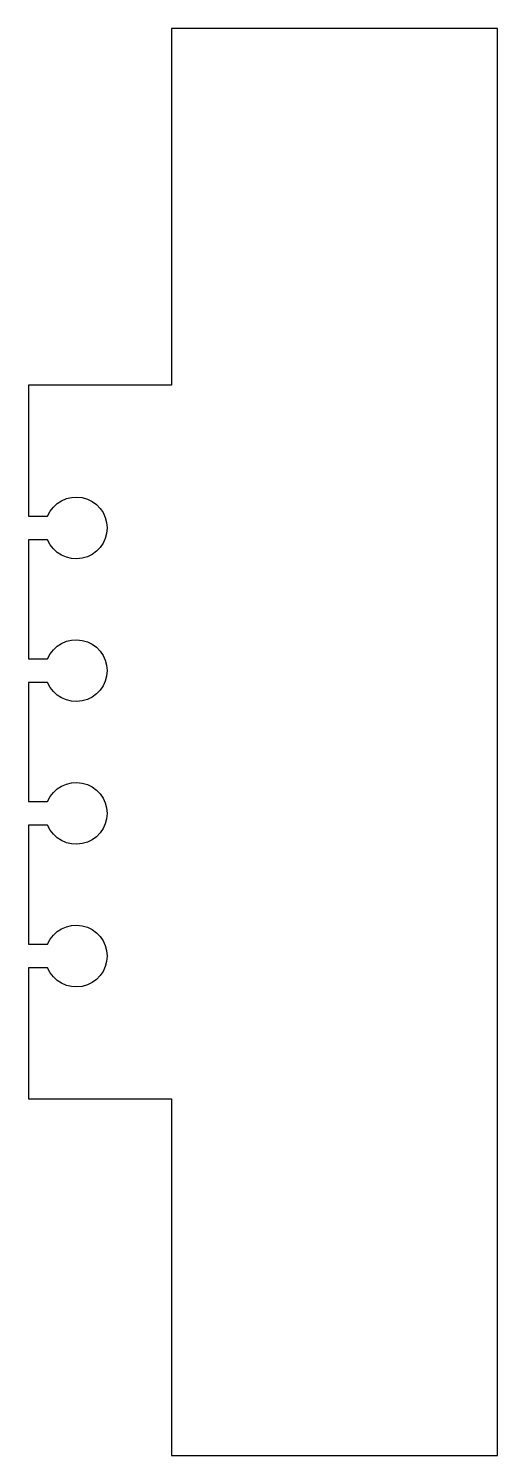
# Model space of a CAD drawing. Header units: millimetres. Extents: x -99 to 0, y -300 to 0.
import ezdxf

# ---------------------------------------------------------------- set-up
doc = ezdxf.new("R2010")
doc.units = ezdxf.units.MM

msp = doc.modelspace()

# ---------------------------------------------------------------- linework, layer by layer
msp.add_lwpolyline([(-94.5, -107.5), (-98.5, -107.5), (-98.5, -132.5), (-94.5, -132.5, -5), (-94.5, -137.5), (-98.5, -137.5), (-98.5, -162.5), (-94.5, -162.5, -5), (-94.5, -167.5), (-98.5, -167.5), (-98.5, -192.5), (-94.5, -192.5, -5), (-94.5, -197.5), (-98.5, -197.5), (-98.5, -225), (-68.5, -225), (-68.5, -300), (0, -300), (0, 0), (-68.5, 0), (-68.5, -75), (-98.5, -75), (-98.5, -102.5), (-94.5, -102.5, -5)], format="xyb", close=True)

doc.saveas('drawing.dxf')
